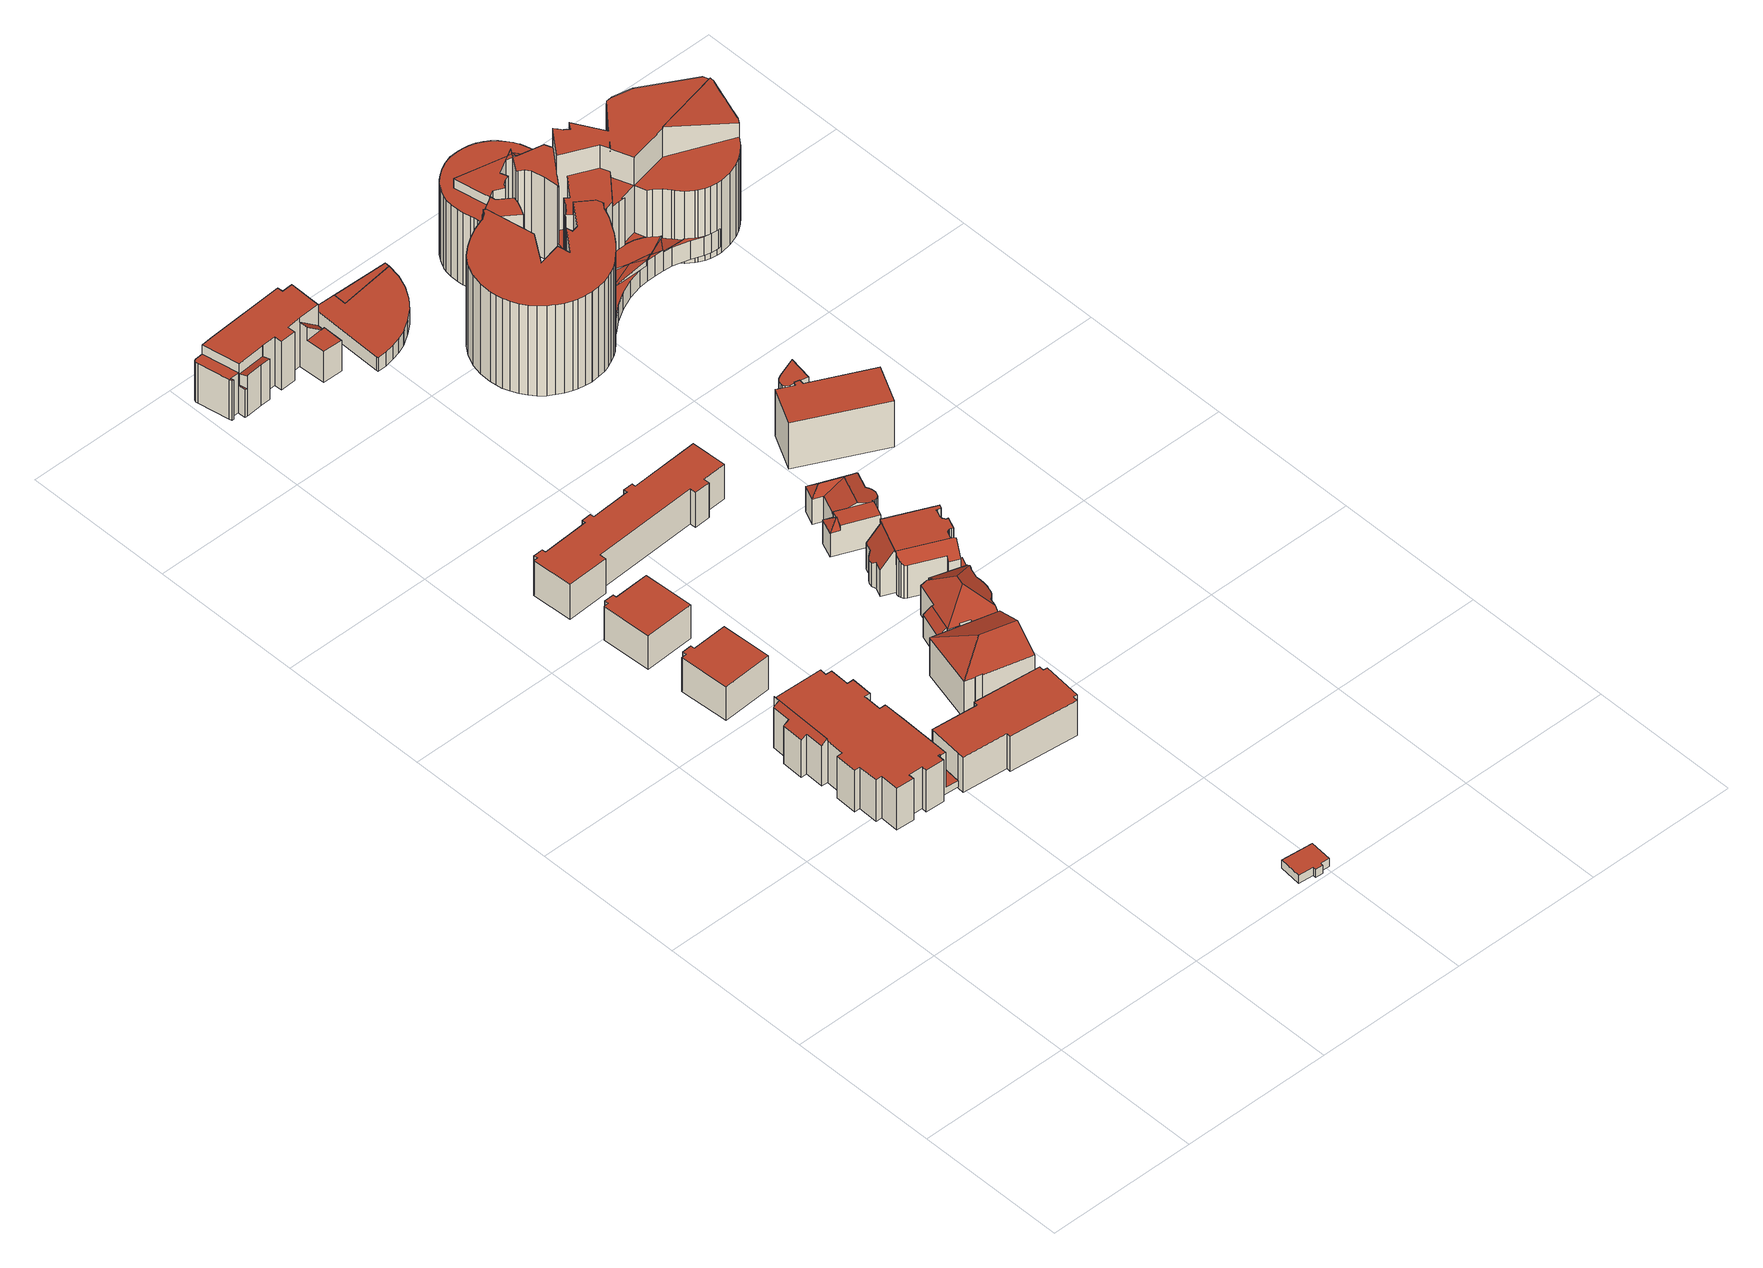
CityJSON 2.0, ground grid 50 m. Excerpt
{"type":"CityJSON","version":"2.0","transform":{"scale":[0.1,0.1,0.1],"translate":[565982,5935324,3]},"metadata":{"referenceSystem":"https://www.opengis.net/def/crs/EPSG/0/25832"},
"CityObjects":{
"building1":{"type":"Building","attributes":{"Gemeindeschluessel":"02000000","Geometrietyp2DReferenz":"3000","function":"31001_1010","roofType":"1000","measuredHeight":16.47,"storeysAboveGround":5},"geometry":[{"type":"MultiSurface","lod":"2","boundaries":[[[0,1,2,3,4,5,6,7,8]],[[9,10,11,12]],[[13,8,7,14]],[[14,7,6,15]],[[15,6,5,16]],[[16,5,4,17]],[[17,4,3,18]],[[19,3,2,20]],[[21,1,0,22]],[[22,0,8,13]],[[23,24,25,26]],[[27,28,29,30]],[[30,29,31,32]],[[32,31,33,34]],[[34,33,35,36]],[[36,35,37,38]],[[38,37,39,40]],[[40,39,41,42]],[[42,41,43,44]],[[44,43,45,46]],[[46,45,24,23]],[[47,48,49,50]],[[50,49,51,52]],[[52,51,53,54]],[[54,53,55,56]],[[56,55,57,58]],[[58,57,59,60]],[[60,59,61,62]],[[62,61,63,64]],[[65,9,12,66]],[[67,68,69,70]],[[70,69,71,72]],[[72,71,73,74]],[[25,24,45,43,41,39,37,35,33,31,29,28,75,76,63,61,59,57,55,53,51,49,48,19,20,77,78,79,80]],[[27,30,32,34,36,38,40,42,44,46,23,26,81,82,83,84,21,22,13,14,15,16,17,18,47,50,52,54,56,58,60,62,64,85,86,87,67,70,72,74]],[[88,75,28,27,74,73]],[[84,83,78,77]],[[85,64,63,76]],[[82,81,80,79]],[[68,67,87,89]],[[87,86,10,9,65,89]],[[86,85,76,11,10]],[[83,82,79,78]],[[76,75,88,66,12,11]],[[81,26,25,80]],[[21,84,77,20,2,1]],[[47,18,3,19,48]],[[68,89,65,66,88,73,71,69]]],"semantics":{"surfaces":[{"type":"RoofSurface"},{"type":"WallSurface"},{"type":"GroundSurface"}],"values":[0,0,1,1,1,1,1,1,1,1,1,1,1,1,1,1,1,1,1,1,1,1,1,1,1,1,1,1,1,1,1,1,1,0,2,1,1,1,1,1,1,1,1,1,1,1,1,0]}}]},
"building2":{"type":"Building","attributes":{"Gemeindeschluessel":"02000000","Geometrietyp2DReferenz":"3000","function":"31001_1010","roofType":"1000","measuredHeight":12.74,"storeysAboveGround":4},"geometry":[{"type":"MultiSurface","lod":"2","boundaries":[[[90,91,92,93,94,95,96,97]],[[98,99,100,101,102,103,104,105]],[[98,97,96,99]],[[99,96,95,100]],[[100,95,94,101]],[[101,94,93,102]],[[102,93,92,103]],[[103,92,91,104]],[[104,91,90,105]],[[105,90,97,98]]],"semantics":{"surfaces":[{"type":"RoofSurface"},{"type":"GroundSurface"},{"type":"WallSurface"}],"values":[0,1,2,2,2,2,2,2,2,2]}}]},
"building3":{"type":"Building","attributes":{"Gemeindeschluessel":"02000000","Geometrietyp2DReferenz":"3000","function":"31001_1010","roofType":"1000","measuredHeight":12.57,"storeysAboveGround":4},"geometry":[{"type":"MultiSurface","lod":"2","boundaries":[[[106,107,108,109,110,111,112,113]],[[114,115,116,117,118,119,120,121]],[[114,113,112,115]],[[115,112,111,116]],[[116,111,110,117]],[[117,110,109,118]],[[118,109,108,119]],[[119,108,107,120]],[[120,107,106,121]],[[121,106,113,114]]],"semantics":{"surfaces":[{"type":"RoofSurface"},{"type":"GroundSurface"},{"type":"WallSurface"}],"values":[0,1,2,2,2,2,2,2,2,2]}}]},
"building4":{"type":"Building","attributes":{"Gemeindeschluessel":"02000000","Geometrietyp2DReferenz":"3000","function":"31001_2010","roofType":"1000","measuredHeight":13.19,"storeysAboveGround":5},"geometry":[{"type":"MultiSurface","lod":"2","boundaries":[[[122,123,124,125,126,127,128,129,130,131,132,133,134]],[[135,136,137,138,139,140,141,142,143,144,145,146,147]],[[146,123,122,147]],[[135,134,133,136]],[[136,133,132,137]],[[137,132,131,138]],[[138,131,130,139]],[[139,130,129,140]],[[140,129,128,141]],[[141,128,127,142]],[[142,127,126,143]],[[143,126,125,144]],[[144,125,124,145]],[[145,124,123,146]],[[135,147,122,134]]],"semantics":{"surfaces":[{"type":"RoofSurface"},{"type":"GroundSurface"},{"type":"WallSurface"}],"values":[0,1,2,2,2,2,2,2,2,2,2,2,2,2,2]}}]},
"building5":{"type":"Building","attributes":{"Gemeindeschluessel":"02000000","Geometrietyp2DReferenz":"3000","function":"31001_3070","roofType":"1000","measuredHeight":3.02,"storeysAboveGround":1},"geometry":[{"type":"MultiSurface","lod":"2","boundaries":[[[148,149,150,151,152,153,154,155]],[[156,157,158,159,160,161,162,163]],[[156,155,154,157]],[[157,154,153,158]],[[158,153,152,159]],[[159,152,151,160]],[[160,151,150,161]],[[161,150,149,162]],[[162,149,148,163]],[[163,148,155,156]]],"semantics":{"surfaces":[{"type":"RoofSurface"},{"type":"GroundSurface"},{"type":"WallSurface"}],"values":[0,1,2,2,2,2,2,2,2,2]}}]},
"building6":{"type":"Building","attributes":{"Gemeindeschluessel":"02000000","Geometrietyp2DReferenz":"3000","function":"31001_1010","roofType":"1000","measuredHeight":13.11,"storeysAboveGround":4},"geometry":[{"type":"MultiSurface","lod":"2","boundaries":[[[164,165,166,167,168,169,170,171,172,173,174,175,176,177,178,179,180,181,182,183,184,185]],[[186,187,188,189,190,191,192,193,194,195,196,197,198,199,200,201,202,203,204,205,206,207]],[[189,182,181,190]],[[190,181,180,191]],[[191,180,179,192]],[[192,179,178,193]],[[193,178,177,194]],[[194,177,176,195]],[[195,176,175,196]],[[196,175,174,197]],[[197,174,173,198]],[[198,173,172,199]],[[199,172,171,200]],[[200,171,170,201]],[[201,170,169,202]],[[202,169,168,203]],[[203,168,167,204]],[[204,167,166,205]],[[205,166,165,206]],[[206,165,164,207]],[[186,185,184,187]],[[187,184,183,188]],[[188,183,182,189]],[[186,207,164,185]]],"semantics":{"surfaces":[{"type":"RoofSurface"},{"type":"GroundSurface"},{"type":"WallSurface"}],"values":[0,1,2,2,2,2,2,2,2,2,2,2,2,2,2,2,2,2,2,2,2,2,2,2]}}]},
"building7":{"type":"Building","attributes":{"Gemeindeschluessel":"02000000","Geometrietyp2DReferenz":"3000","function":"31001_2010","roofType":"3200","measuredHeight":18.83,"storeysAboveGround":5},"geometry":[{"type":"MultiSurface","lod":"2","boundaries":[[[208,209,210,211]],[[212,213,214,215,216,217,208,211]],[[208,217,218,209]],[[219,211,210,220]],[[221,216,215,222]],[[222,215,214,223]],[[223,214,213,224]],[[224,213,212,225]],[[221,222,223,224,225,219,220,226]],[[221,226,218,217,216]],[[219,225,212,211]],[[226,220,210,209,218]]],"semantics":{"surfaces":[{"type":"RoofSurface"},{"type":"WallSurface"},{"type":"GroundSurface"}],"values":[0,0,0,1,1,1,1,1,2,1,1,1]}}]},
"building8":{"type":"Building","attributes":{"Gemeindeschluessel":"02000000","Geometrietyp2DReferenz":"3000","function":"31001_1010","roofType":"1000","measuredHeight":18.23,"storeysAboveGround":5},"geometry":[{"type":"MultiSurface","lod":"2","boundaries":[[[227,228,229,230,231,232]],[[233,234,235,236,237]],[[238,239,240,241]],[[242,243,244,245]],[[245,244,246,247]],[[248,249,250,251]],[[252,253,243,242]],[[254,255,256,257]],[[258,230,229,259]],[[259,229,228,260]],[[239,227,232,240]],[[261,262,263,264]],[[265,266,267,268]],[[268,267,269,270]],[[270,269,271,236,272]],[[236,271,273,237]],[[234,233,274]],[[234,275,235]],[[276,277,278,279]],[[280,281,282,283]],[[284,263,262,285,286,273,271,269,267,266,287,256,255,288,289]],[[283,282,274,233,237,273,286,290]],[[291,287,266,265]],[[280,283,290,292,261,264,293,294,258,259,260,295,248,251,276,279,296,252,242,245,247,291,265,268,270,272]],[[294,293,284,289]],[[292,290,286,285]],[[281,280,272,236,235,275]],[[293,264,263,284]],[[261,292,285,262]],[[295,260,228,227,239,238]],[[258,294,289,288,231,230]],[[253,252,296,297]],[[297,296,279,278]],[[277,276,251,250]],[[248,295,238,241,298,249]],[[241,240,232,231,288,255,254,298]],[[291,247,246,257,256,287]],[[281,275,234,274,282]],[[277,250,249,298,254,257,246,244,243,253,297,278]]],"semantics":{"surfaces":[{"type":"RoofSurface"},{"type":"WallSurface"},{"type":"GroundSurface"}],"values":[0,0,0,1,1,1,1,1,1,1,1,1,1,1,1,1,1,1,1,1,0,1,1,2,1,1,1,1,1,1,1,1,1,1,1,1,1,0,0]}}]},
"building9":{"type":"Building","attributes":{"Gemeindeschluessel":"02000000","Geometrietyp2DReferenz":"3000","function":"31001_1120","roofType":"3100","measuredHeight":16.76,"storeysAboveGround":3},"geometry":[{"type":"MultiSurface","lod":"2","boundaries":[[[299,300,301,302]],[[303,304,305,306,307,308,309,310]],[[311,312,313,314,315,316]],[[317,302,301,318]],[[319,300,299,320]],[[321,310,322,323]],[[324,307,306,325]],[[325,306,305,326]],[[326,305,304,327]],[[327,304,303,328]],[[328,303,310,321]],[[329,315,314,330]],[[330,314,313,331]],[[332,333,334,335]],[[335,334,336,337]],[[337,336,338,339]],[[339,338,340,341]],[[342,343,344,345]],[[345,344,346,347]],[[347,346,348,349]],[[349,348,350,351]],[[351,350,352,353]],[[342,345,347,349,351,353,332,335,337,339,341,324,325,326,327,328,321,323,317,318,354,355,329,330,331]],[[333,332,353,352]],[[342,331,313,312,343]],[[329,355,356,316,315]],[[324,341,340,308,307]],[[356,355,354,357]],[[317,323,322,320,299,302]],[[354,318,301,300,319,357]],[[309,308,340,338,336,334,333,352,350,348,346,344,343,312,311]],[[309,311,316,356,357,319,320,322,310]]],"semantics":{"surfaces":[{"type":"RoofSurface"},{"type":"WallSurface"},{"type":"GroundSurface"}],"values":[0,0,0,1,1,1,1,1,1,1,1,1,1,1,1,1,1,1,1,1,1,1,2,1,1,1,1,1,1,1,0,0]}}]},
"building10":{"type":"Building","attributes":{"Gemeindeschluessel":"02000000","Geometrietyp2DReferenz":"3000","function":"31001_1120","roofType":"1000","measuredHeight":15.93,"storeysAboveGround":3},"geometry":[{"type":"MultiSurface","lod":"2","boundaries":[[[358,359,360,361,362,363,364,365,366,367,368]],[[369,370,371,372,373,374,375,376,377]],[[378,379,380,381,382,383]],[[384,385,386,370,387]],[[388,389,390,391,392]],[[393,394,395,396]],[[396,395,397,398]],[[399,400,401,402]],[[403,368,367,404]],[[405,366,365,406]],[[382,364,363,383]],[[407,362,361,408]],[[408,361,360,409]],[[409,360,359,410]],[[410,359,358,411]],[[411,358,368,403]],[[412,413,414,415]],[[415,414,416,417]],[[377,418,419,369]],[[420,421,422,423]],[[423,422,424,425]],[[425,424,426,427]],[[427,426,428,429]],[[429,428,430,431]],[[432,433,434,435]],[[435,434,436,437]],[[437,436,438,439]],[[439,438,440,441]],[[441,440,442,443]],[[443,442,444,445]],[[446,376,375,447]],[[447,375,374,448]],[[448,374,373,449]],[[449,373,372,450]],[[451,381,380,452]],[[452,380,379,453]],[[453,379,378,454]],[[370,386,371]],[[390,384,387,391]],[[455,456,457,458]],[[458,457,459,460]],[[460,459,461,462]],[[463,464,465,466]],[[467,389,388,468]],[[467,468,420,423,425,427,429,431,463,466,432,435,437,439,441,443,445,451,452,453,454,407,408,409,410,411,403,404,469,393,396,398,455,458,460,462,412,415,417,446,447,448,449,450,470]],[[400,399,413,412,462,461]],[[451,445,444,406,365,364,382,381]],[[467,470,385,384,390,389]],[[470,450,372,371,386,385]],[[433,432,466,465]],[[464,463,431,430]],[[420,468,388,392,471,421]],[[392,391,387,370,369,419,471]],[[446,417,416,418,377,376]],[[407,454,378,383,363,362]],[[469,404,367,366,405]],[[393,469,405,402,401,394]],[[456,455,398,397]],[[464,430,428,426,424,422,421,471,419,418,416,414,413,399,402,405,406,444,442,440,438,436,434,433,465]],[[456,397,395,394,401,400,461,459,457]]],"semantics":{"surfaces":[{"type":"RoofSurface"},{"type":"WallSurface"},{"type":"GroundSurface"}],"values":[0,0,0,0,0,1,1,1,1,1,1,1,1,1,1,1,1,1,1,1,1,1,1,1,1,1,1,1,1,1,1,1,1,1,1,1,1,1,1,1,1,1,1,1,2,1,1,1,1,1,1,1,1,1,1,1,1,1,0,0]}}]},
"building11":{"type":"Building","attributes":{"Gemeindeschluessel":"02000000","Geometrietyp2DReferenz":"3000","function":"31001_2010","roofType":"3100","measuredHeight":11.85,"storeysAboveGround":2},"geometry":[{"type":"MultiSurface","lod":"2","boundaries":[[[472,473,474]],[[475,476,477,472,474]],[[472,477,478,479,473]],[[480,481,482,483,478,476,484,485,486,487]],[[488,489,490]],[[491,474,473,492]],[[475,484,476]],[[478,483,479]],[[493,481,480]],[[487,486,494]],[[495,490,489,496]],[[497,498,499,500]],[[500,499,501,502]],[[502,501,503,504]],[[504,503,505,506]],[[506,505,507,508]],[[508,507,509,510]],[[510,509,511,512]],[[512,511,513,514]],[[515,516,517,518,482,481,493]],[[497,500,502,504,506,508,510,512,514,519,491,492,518,517,495,496,520]],[[498,497,520,521,522]],[[521,520,496,489]],[[490,495,517,516]],[[480,487,523]],[[519,514,513,494,486,485]],[[518,492,473,479,483,482]],[[491,519,485,484,475,474]],[[476,478,477]],[[523,487,494,513,511,509,507,505,503,501,499,498,522,524]],[[524,522,521,489,488]],[[524,488,490,516,515]],[[523,524,515,493,480]]],"semantics":{"surfaces":[{"type":"RoofSurface"},{"type":"WallSurface"},{"type":"GroundSurface"}],"values":[0,0,0,0,0,1,1,1,1,1,1,1,1,1,1,1,1,1,1,1,2,1,1,1,1,1,1,1,1,0,0,0,0]}}]},
"building12":{"type":"Building","attributes":{"Gemeindeschluessel":"02000000","Geometrietyp2DReferenz":"3000","function":"31001_2070","roofType":"1000","measuredHeight":5.2,"storeysAboveGround":1},"geometry":[{"type":"MultiSurface","lod":"2","boundaries":[[[525,526,527,528]],[[529,530,531,532]],[[532,531,526,525]],[[533,534,535,536]],[[536,535,537,538]],[[538,537,539,540]],[[540,539,541,542]],[[542,541,543,544]],[[544,543,545,546]],[[546,545,547,548]],[[548,547,549,550]],[[549,547,545,543,541,539,537,535,534,551,552,553,527,526,531,530]],[[529,532,525,528,554,555,556,533,536,538,540,542,544,546,548,550]],[[554,528,527,553]],[[556,555,552,551]],[[555,554,553,552]],[[529,550,549,530]],[[533,556,551,534]]],"semantics":{"surfaces":[{"type":"WallSurface"},{"type":"RoofSurface"},{"type":"GroundSurface"}],"values":[0,0,0,0,0,0,0,0,0,0,0,1,2,0,0,0,0,0]}}]},
"building13":{"type":"Building","attributes":{"Gemeindeschluessel":"02000000","Geometrietyp2DReferenz":"3000","function":"51009_1610","roofType":"1000","measuredHeight":4.98},"geometry":[{"type":"MultiSurface","lod":"2","boundaries":[[[557,558,534,559]],[[559,534,551,560]],[[558,557,561,552]],[[552,561,560,551]],[[560,561,557,559]],[[552,551,534,558]]],"semantics":{"surfaces":[{"type":"WallSurface"},{"type":"GroundSurface"},{"type":"RoofSurface"}],"values":[0,0,0,0,1,2]}}]},
"building14":{"type":"Building","attributes":{"Gemeindeschluessel":"02000000","Geometrietyp2DReferenz":"3000","function":"31001_1120","roofType":"1000","measuredHeight":17.42,"storeysAboveGround":5},"geometry":[{"type":"MultiSurface","lod":"2","boundaries":[[[562,563,564,565]],[[566,567,568,569]],[[569,568,570,571]],[[571,570,572,573]],[[573,572,574,575]],[[576,577,578,579]],[[580,562,581,582]],[[582,581,583,584]],[[584,583,585,586]],[[586,585,587,588]],[[589,590,591,580,582,584,586,588,566,569,571,573,575,592,593,576,579]],[[578,577,594,564,563,595,596,597]],[[598,592,575,574]],[[567,566,588,587]],[[578,597,589,579]],[[594,577,576,593]],[[593,592,598,565,564,594]],[[580,591,595,563,562]],[[596,595,591,590]],[[597,596,590,589]],[[567,587,585,583,581,562,565,598,574,572,570,568]]],"semantics":{"surfaces":[{"type":"WallSurface"},{"type":"GroundSurface"},{"type":"RoofSurface"}],"values":[0,0,0,0,0,0,0,0,0,0,1,2,0,0,0,0,0,0,0,0,2]}}]},
"building15":{"type":"Building","attributes":{"Gemeindeschluessel":"02000000","Geometrietyp2DReferenz":"3000","function":"31001_2070","roofType":"1000","measuredHeight":38.73,"storeysAboveGround":8},"geometry":[{"type":"MultiSurface","lod":"2","boundaries":[[[599,600,601]],[[602,603,599]],[[604,605,606,607]],[[605,608,606]],[[609,610,611]],[[609,612,610]],[[613,614,612,609]],[[614,615,612]],[[616,617,618,619,620,621,622,623,624,625,626]],[[627,628,629]],[[630,627,629]],[[631,627,630]],[[631,628,627]],[[632,633,634,635]],[[636,637,638,639,640]],[[641,642,643,644,645,646,647]],[[648,649,650,651,652,638,637]],[[653,654,655]],[[656,657,658,659,660,661,662]],[[663,664,665,666,667,668]],[[669,670,671,672,673,674,675]],[[676,677,678,679,680]],[[681,682,683,684,685,686,687]],[[688,689,690,691]],[[692,693,694,695]],[[695,694,696,697]],[[697,696,698,699]],[[699,698,700,701]],[[701,700,702,703]],[[703,702,704,705]],[[705,704,706,707]],[[707,706,708,709]],[[709,708,710,711]],[[711,710,712,713]],[[713,712,714,715]],[[715,714,716,717]],[[655,718,719,720,653]],[[600,721,722,601]],[[723,724,725,726]],[[726,725,693,692]],[[727,728,729,730]],[[730,729,731,732]],[[732,731,733,734]],[[734,733,735,736]],[[599,737,738,602]],[[739,740,741,742]],[[742,741,743,744]],[[744,743,745,746]],[[747,748,740,739]],[[749,750,751,752]],[[752,751,753,754]],[[754,753,755,756]],[[756,755,757,758]],[[759,760,761,762]],[[762,761,763,764]],[[765,766,767,768]],[[768,767,769,770]],[[770,769,771,772]],[[772,771,773,774]],[[775,776,720,653]],[[653,720,777,654]],[[778,779,780,781]],[[782,783,784,785]],[[785,784,786,787]],[[662,788,789,790,791,656]],[[792,793,794,795]],[[795,794,796,797]],[[661,798,789,788,662]],[[799,800,801,802]],[[803,804,805,806]],[[806,805,807,808]],[[808,807,809,810]],[[810,809,811,812]],[[812,811,813,814]],[[814,813,815,816]],[[816,815,817,818]],[[818,817,819,820]],[[802,801,821,822]],[[823,824,825,826]],[[826,825,827,828]],[[828,827,829,830]],[[830,829,831,832]],[[832,831,833,834]],[[834,833,835,836]],[[836,835,837,838]],[[838,837,839,840]],[[822,821,841,842,843]],[[842,841,844,845]],[[667,607,846,668]],[[665,847,604,666]],[[609,848,613]],[[849,848,850,851]],[[852,853,854,855]],[[855,854,856,857]],[[666,604,607,667]],[[858,606,608,859]],[[859,608,605,860]],[[604,611,610,605]],[[609,611,604]],[[861,862,863,864]],[[865,866,867,868]],[[615,869,612]],[[860,605,610,612]],[[669,870,871,670]],[[679,872,873,680]],[[874,875,876,877]],[[686,878,879,687]],[[880,881,882,883]],[[884,625,624,885]],[[885,624,623,886]],[[886,623,622,887]],[[887,622,621,888]],[[888,621,620,889]],[[889,620,619,890]],[[890,619,618,891]],[[628,892,893,629]],[[630,894,895,631]],[[631,895,892,628]],[[896,897,898,899]],[[899,898,900,901]],[[901,900,902,903]],[[903,902,904,905]],[[905,904,906,907]],[[907,906,908,909]],[[909,908,910,911]],[[911,910,912,913]],[[913,912,914,915]],[[616,635,634,617]],[[632,916,917,633]],[[691,918,919,647,688]],[[647,919,920,641]],[[921,922,923,924]],[[924,923,925,926]],[[926,925,927,928]],[[928,927,929,930]],[[930,929,931,932]],[[932,931,933,934]],[[935,640,639,936]],[[937,636,640,935,938]],[[688,647,939,689]],[[940,645,644,941]],[[941,644,643,942]],[[942,643,642,943]],[[944,638,652,945]],[[945,652,651,946]],[[946,651,650,947]],[[947,650,649,948]],[[948,649,648,949]],[[950,951,952,953]],[[953,952,954,955]],[[955,954,956,957]],[[957,956,958,959]],[[959,958,960,961]],[[961,960,962,963]],[[963,962,964,965]],[[965,964,966,967]],[[967,966,968,969]],[[970,659,658,971]],[[971,658,657,972]],[[656,791,973,657]],[[974,975,976,977]],[[668,846,978,663]],[[979,980,981,982]],[[982,981,983,984]],[[660,985,798,661]],[[986,987,988,989]],[[989,988,990,991]],[[843,842,992,993]],[[675,994,870,669]],[[995,674,673,996]],[[671,874,997,672]],[[998,999,1000,1001]],[[678,1002,872,679]],[[687,879,1003,681]],[[1004,684,683,1005]],[[1005,683,682,1006]],[[1007,1008,1009,1010]],[[1010,1009,1011,1012]],[[849,1013,1014,868,867,869,615,614,613,848]],[[861,1015,1016,1017,1018,1019,1020,1021,1022,862]],[[1023,1024,878,686,685,1025,878,1026,894,630,629,893,1027,1028,1029,1030]],[[1031,1027,893,892,895,894,1026,1032,935,936,1033,920,919,918,1034,917,916,1035,1036,882,881,1037,1038,1039,876,875]],[[842,845,873,872,1002,1040,863,862,1041,1029,1028,871,870,994,1042,1043,990,988,987,992]],[[725,724,1044,735,733,731,729,728,1045,745,743,741,740,748,1046,757,755,753,751,750,1047,796,794,793,1048,839,837,835,833,831,829,827,825,824,1049,1050,844,841,821,801,800,1051,738,737,722,721,719,718,716,714,712,710,708,706,704,702,700,698,696,694,693]],[[1052,1053,789,798,985,983,981,980,978,846,607,606,1054,1055]],[[946,947,948,949,1056,1057,921,924,926,928,930,932,934,1058,896,899,901,903,905,907,909,911,913,915,1059,1004,1005,1006,1060,1017,1016,1015,861,864,1061,1062,1063,1064,823,826,828,830,832,834,836,838,840,1065,792,795,797,1066,749,752,754,756,758,1067,747,739,742,744,746,1068,727,730,732,734,736,1069,723,726,692,695,697,699,701,703,705,707,709,711,713,715,717,1070,1071,1072,765,768,770,772,774,1073,1074,759,762,764,1075,1076,1077,778,781,1078,782,785,787,1079,803,806,808,810,812,814,816,818,820,1080,1081,865,868,1014,1013,849,851,1082,1083,1084,1085,880,883,1086,884,885,886,887,888,889,890,891,1087,1088,1089,1090,1091,1092,1093,1094,1007,1010,1012,1095,1096,1097,940,941,942,943,1098,1099,1100,944,945],[1001,852,855,857,1101,1102,1103,979,982,984,1104,970,971,972,974,977,1105,1106,1107,1108,1109,950,953,955,957,959,961,963,965,967,969,1110,986,989,991,1111,1112,1113,995,996,1114,998]],[[1115,1116,773,771,769,767,766,1117,1118,788,1119,1120,1121,1122,858,859,860,612,869,867,866,1123,1124,819,817,815,813,811,809,807,805,804,1125,786,784,783,1126,780,779,1127,1128,1129,763,761,760]],[[720,776,1130,1131,976,975,973,791,790,1132,1133,777]],[[1019,1018,1003,879,878,1024,1134,1020]],[[716,718,655,654,777,1133,1072,1071,1070,717]],[[1074,1073,774,773,1116,1115,760,759]],[[1120,1119,788,789,1053,1052,1055,1121]],[[678,677,1063,1062,1061,864,863,1040,1002]],[[1038,1037,881,880,1085,1084,1083,1039]],[[617,634,633,917,1034,1089,1088,1087,891,618]],[[937,922,921,1057,1056,949,648,637,636]],[[1060,1006,682,681,1003,1018,1017]],[[673,672,997,999,998,1114,996]],[[1042,994,675,674,995,1113,1112]],[[990,1043,1042,1112,1111,991]],[[979,1103,1102,664,663,978,980]],[[974,972,657,973,975]],[[660,659,970,1104,984,983,985]],[[968,993,992,987,986,1110,969]],[[950,1109,1108,1135,1136,951]],[[646,645,940,1097,1096,1137]],[[1138,1137,1096,1095,1012,1011]],[[1139,1140,1008,1007,1094,1093]],[[690,689,939,1139,1093,1092,1091]],[[638,944,1100,1099,1033,936,639]],[[1033,1099,1098,943,642,641,920]],[[1034,918,691,690,1091,1090,1089]],[[1059,915,914,1025,685,684,1004]],[[1058,934,933,1141,897,896]],[[878,1142,938,935,1032,1026]],[[1035,916,632,635,616,626,1036]],[[882,1036,626,625,884,1086,883]],[[1020,1134,1024,1023,1143,1021]],[[670,871,1028,1027,1031,875,874,671]],[[1123,866,865,1081,1080,1124]],[[1022,1144,1030,1029,1041,862]],[[1101,857,856,847,665,664,1102]],[[1001,1000,853,852]],[[1039,1083,1082,851,850,877,876]],[[823,1064,1063,677,676,1049,824]],[[1050,1049,676,680,873,845,844]],[[1124,1080,820,819]],[[792,1065,840,839,1048,793]],[[738,1051,800,799,1145,603,602]],[[1054,606,858,1122,1121,1055]],[[786,1125,804,803,1079,787]],[[780,1126,783,782,1078,781]],[[1128,1127,779,778,1077,1076]],[[775,1135,1108,1107,1106,1130,776]],[[1106,1105,977,976,1131,1130]],[[1133,1132,790,789,788,1118,1117]],[[1133,1117,766,765,1072]],[[763,1129,1128,1076,1075,764]],[[749,1066,797,796,1047,750]],[[1067,758,757,1046,748,747]],[[722,737,599,603,1145,1146,599,601]],[[1068,746,745,1045,728,727]],[[1069,736,735,1044,724,723]],[[721,600,599,1146,1147,653,720,719]],[[1021,1143,1023,1030,1144,1022]],[[1147,1146,1145,799,802,822,843,993,968,966,964,962,960,958,956,954,952,951,1136,1135,775,653]],[[647,646,1137,1138,1011,1009,1008,1140,1139,939]],[[1025,914,912,910,908,906,904,902,900,898,897,1141,933,931,929,927,925,923,922,937,938,1142,878]],[[856,854,853,1000,999,997,874,877,850,848,609,604,847]]],"semantics":{"surfaces":[{"type":"RoofSurface"},{"type":"WallSurface"},{"type":"GroundSurface"}],"values":[0,0,0,0,0,0,0,0,0,0,0,0,0,0,0,0,0,0,0,0,0,0,0,0,1,1,1,1,1,1,1,1,1,1,1,1,1,1,1,1,1,1,1,1,1,1,1,1,1,1,1,1,1,1,1,1,1,1,1,1,1,1,1,1,1,1,1,1,1,1,1,1,1,1,1,1,1,1,1,1,1,1,1,1,1,1,1,1,1,1,1,1,1,1,1,1,1,1,1,1,1,1,1,1,1,1,1,1,1,1,1,1,1,1,1,1,1,1,1,1,1,1,1,1,1,1,1,1,1,1,1,1,1,1,1,1,1,1,1,1,1,1,1,1,1,1,1,1,1,1,1,1,1,1,1,1,1,1,1,1,1,1,1,1,1,1,1,1,1,1,1,1,1,1,1,1,1,1,1,1,1,0,0,0,0,2,0,0,0,1,1,1,1,1,1,1,1,1,1,1,1,1,1,1,1,1,1,1,1,1,1,1,1,1,1,1,1,1,1,1,1,1,1,1,1,1,1,1,1,1,1,1,1,1,1,1,1,1,1,1,1,1,1,1,0,0,0,0,0]}}]},
"building16":{"type":"Building","attributes":{"Gemeindeschluessel":"02000000","Geometrietyp2DReferenz":"3000","function":"51009_1610","roofType":"1000","measuredHeight":24.52},"geometry":[{"type":"MultiSurface","lod":"2","boundaries":[[[1148,1149,1150,1151,1152,1153]],[[1154,1155,1156]],[[1157,1158,1154,1156]],[[1158,1159,1160,1154]],[[1161,1162,1163,1164]],[[1165,1166,1167,1168,1169,1156,1170,1171,1172,1173]],[[1174,1155,1175,1176,1177,1178,1179,1180,1181]],[[1181,1151,1150,1174]],[[1155,1174,1150,1149]],[[1155,1149,1148,1156]],[[1156,1148,1153,1170]],[[1169,1157,1156]],[[1155,1182,1183,1175]],[[1184,1185,1186,1187]],[[1187,1186,1188,1189]],[[1189,1188,1190,1191]],[[1192,1193,1194,1195]],[[1196,1197,1198]],[[1154,1182,1155]],[[1163,1160,1159,1164]],[[1199,1200,1198]],[[1201,1202,1203]],[[1201,1204,1205]],[[1206,1207,1208,1209]],[[1210,1211,1212,1213]],[[1213,1212,1214,1215]],[[1216,1173,1172,1217]],[[1217,1172,1171,1218]],[[1219,1168,1167,1220]],[[1220,1167,1166,1221]],[[1221,1166,1165,1222]],[[1222,1165,1173,1216]],[[1223,1180,1179,1224]],[[1224,1179,1178,1225]],[[1225,1178,1177,1226]],[[1226,1177,1176,1227]],[[1228,1229,1230,1231]],[[1231,1230,1232,1233]],[[1233,1232,1234,1235]],[[1235,1234,1236,1237]],[[1237,1236,1238,1239]],[[1239,1238,1240,1241]],[[1241,1240,1242,1243]],[[1211,1210,1195,1194,1197,1196]],[[1206,1209,1244,1245,1246,1219,1220,1221,1222,1216,1217,1218,1247,1223,1224,1225,1226,1227,1184,1187,1189,1191,1248,1192,1195,1210,1213,1215,1249,1228,1231,1233,1235,1237,1239,1241,1243]],[[1219,1246,1158,1157,1169,1168]],[[1250,1162,1161,1245,1244,1251]],[[1244,1209,1208,1203,1202,1251]],[[1207,1206,1243,1242]],[[1229,1228,1249,1252]],[[1249,1215,1214,1205,1204,1252]],[[1246,1245,1161,1164,1159,1158]],[[1160,1163,1162,1250,1200,1199,1154]],[[1193,1192,1248,1253]],[[1253,1248,1191,1190]],[[1184,1227,1176,1175,1183,1185]],[[1223,1247,1152,1151,1181,1180]],[[1247,1218,1171,1170,1153,1152]],[[1229,1252,1204,1201,1203,1208,1207,1242,1240,1238,1236,1234,1232,1230]],[[1211,1196,1251,1202,1201,1205,1214,1212]],[[1250,1251,1196,1198,1200]],[[1253,1190,1188,1186,1185,1183,1182,1154,1199,1198,1197,1194,1193]]],"semantics":{"surfaces":[{"type":"RoofSurface"},{"type":"WallSurface"},{"type":"GroundSurface"}],"values":[0,0,0,0,0,0,0,1,1,1,1,1,1,1,1,1,1,1,1,1,1,1,1,1,1,1,1,1,1,1,1,1,1,1,1,1,1,1,1,1,1,1,1,1,2,1,1,1,1,1,1,1,1,1,1,1,1,1,0,0,0,0]}}]}
},
"vertices":[
[214,1227,179],[212,1165,179],[232,1164,191],[241,1383,191],[240,1362,191],[220,1362,179],[217,1299,179],[198,1299,167],[195,1228,167],[457,1031,144],[459,1092,144],[440,1093,144],[438,1032,144],[195,1228,27],[198,1299,27],[217,1299,27],[220,1362,27],[240,1362,27],[241,1383,27],[241,1383,183],[232,1164,183],[212,1165,27],[214,1227,27],[225,965,27],[225,965,183],[227,1031,183],[227,1031,27],[417,915,27],[417,915,183],[417,919,183],[417,919,27],[411,919,183],[411,919,27],[410,896,183],[410,896,27],[349,899,183],[349,899,27],[350,916,183],[350,916,27],[303,918,183],[303,918,27],[303,900,183],[303,900,27],[243,903,183],[243,903,27],[245,965,183],[245,965,27],[408,1377,27],[408,1377,183],[407,1355,183],[407,1355,27],[427,1354,183],[427,1354,27],[425,1290,183],[425,1290,27],[446,1289,183],[446,1289,27],[443,1219,183],[443,1219,27],[424,1220,183],[424,1220,27],[422,1160,183],[422,1160,27],[442,1159,183],[442,1159,27],[457,1031,51],[438,1032,51],[486,1023,27],[486,1023,51],[485,1013,51],[485,1013,27],[487,1012,51],[487,1012,27],[477,909,51],[477,909,27],[434,913,183],[440,1093,183],[233,1164,183],[231,1104,183],[211,1104,183],[208,1031,183],[208,1031,27],[211,1104,27],[231,1104,27],[233,1164,27],[440,1093,27],[459,1092,27],[457,1026,27],[434,913,51],[457,1026,51],
[192,1519,163],[357,1528,163],[348,1692,163],[232,1686,163],[231,1699,163],[199,1697,163],[200,1684,163],[183,1683,163],[183,1683,36],[200,1684,36],[199,1697,36],[231,1699,36],[232,1686,36],[348,1692,36],[357,1528,36],[192,1519,36],
[177,1808,160],[342,1817,160],[333,1982,160],[217,1976,160],[216,1988,160],[184,1987,160],[184,1974,160],[168,1973,160],[168,1973,34],[184,1974,34],[184,1987,34],[216,1988,34],[217,1976,34],[333,1982,34],[342,1817,34],[177,1808,34],
[477,909,156],[475,888,156],[624,874,156],[622,859,156],[849,837,156],[850,854,156],[864,852,156],[877,983,156],[863,984,156],[864,1000,156],[643,1022,156],[641,1008,156],[488,1023,156],[488,1023,24],[641,1008,24],[643,1022,24],[864,1000,24],[863,984,24],[877,983,24],[864,852,24],[850,854,24],[849,837,24],[622,859,24],[624,874,24],[475,888,24],[477,909,24],
[946,13,46],[945,3,46],[970,1,46],[971,10,46],[1001,8,46],[1008,82,46],[903,92,46],[896,17,46],[896,17,16],[903,92,16],[1008,82,16],[1001,8,16],[971,10,16],[970,1,16],[945,3,16],[946,13,16],
[650,2144,158],[651,2124,158],[703,2127,158],[702,2147,158],[782,2151,158],[776,2266,158],[549,2254,158],[549,2266,158],[517,2265,158],[518,2252,158],[387,2245,158],[386,2258,158],[355,2256,158],[355,2244,158],[199,2235,158],[198,2248,158],[166,2246,158],[167,2233,158],[154,2233,158],[161,2098,158],[299,2105,158],[298,2126,158],[298,2126,27],[299,2105,27],[161,2098,27],[154,2233,27],[167,2233,27],[166,2246,27],[198,2248,27],[199,2235,27],[355,2244,27],[355,2256,27],[386,2258,27],[387,2245,27],[518,2252,27],[517,2265,27],[549,2266,27],[549,2254,27],[776,2266,27],[782,2151,27],[702,2147,27],[703,2127,27],[651,2124,27],[650,2144,27],
[791,1162,210],[722,1280,163],[721,1280,163],[673,1093,163],[705,1085,163],[706,1086,164],[728,1080,164],[727,1078,163],[881,1038,163],[906,1132,210],[930,1226,163],[673,1093,22],[721,1280,22],[881,1038,22],[727,1078,22],[728,1080,22],[706,1086,22],[705,1085,22],[930,1226,22],
[66,3266,180],[69,3266,180],[123,3270,180],[155,3272,180],[154,3298,172],[61,3292,172],[303,3281,192],[358,3285,143],[372,3286,131],[373,3312,131],[302,3308,195],[59,3266,131],[66,3266,131],[61,3292,131],[58,3291,131],[4,3401,27],[4,3401,176],[7,3408,176],[7,3408,27],[13,3412,176],[13,3412,27],[58,3292,27],[58,3292,176],[30,3291,176],[30,3291,27],[5,3395,27],[5,3395,176],[61,3292,176],[61,3292,210],[38,3413,210],[38,3413,176],[155,3272,27],[123,3270,27],[69,3266,27],[255,3278,27],[255,3278,210],[204,3275,210],[204,3275,27],[338,3433,27],[338,3433,210],[339,3415,210],[339,3415,27],[375,3417,210],[375,3417,27],[373,3312,210],[373,3312,27],[302,3308,210],[303,3281,143],[372,3286,143],[32,3283,27],[32,3283,176],[26,3282,176],[26,3282,27],[371,3218,27],[371,3218,143],[307,3220,143],[307,3220,27],[202,3302,210],[253,3305,210],[302,3309,210],[72,3416,210],[154,3298,210],[153,3299,210],[302,3309,27],[72,3416,27],[253,3305,27],[202,3302,27],[153,3299,27],[59,3266,27],[24,3293,27],[24,3293,176],[58,3291,176],
[804,1301,129],[834,1391,129],[810,1399,106],[780,1309,106],[837,1285,128],[839,1289,132],[873,1278,132],[871,1273,128],[945,1249,128],[950,1266,141],[909,1349,190],[803,1296,128],[920,1382,190],[1008,1426,139],[1012,1440,128],[903,1476,128],[896,1456,144],[881,1461,144],[780,1309,22],[810,1399,22],[834,1391,128],[804,1301,128],[803,1296,22],[805,1301,128],[805,1301,22],[945,1249,22],[871,1273,22],[873,1278,22],[839,1289,22],[837,1285,22],[896,1456,22],[903,1476,22],[1012,1440,22],[991,1332,22],[991,1332,128],[986,1320,129],[986,1320,22],[979,1309,132],[979,1309,22],[970,1300,136],[970,1300,22],[959,1293,141],[959,1293,22],[1004,1416,22],[1004,1416,139],[1001,1417,141],[1001,1417,22],[989,1382,141],[989,1382,22],[993,1370,136],[993,1370,22],[995,1357,132],[995,1357,22],[994,1344,129],[994,1344,22],[838,1389,22],[864,1467,22],[864,1467,131],[838,1389,131],
[871,1550,152],[875,1543,146],[883,1537,144],[985,1491,144],[981,1481,132],[1013,1467,132],[1029,1501,175],[1023,1506,178],[874,1574,178],[871,1568,170],[869,1559,160],[1085,1626,163],[1092,1642,101],[1096,1649,72],[1059,1666,72],[1053,1653,123],[951,1699,123],[944,1701,129],[937,1699,143],[931,1696,163],[1028,1460,99],[1043,1493,99],[1036,1496,99],[1030,1500,99],[1029,1501,99],[1013,1467,99],[1100,1619,97],[1110,1642,97],[1096,1649,101],[1085,1626,101],[1087,1613,70],[1095,1609,70],[1100,1619,70],[1085,1626,70],[1080,1615,70],[833,1593,22],[833,1593,120],[846,1622,120],[846,1622,22],[843,1636,109],[843,1636,22],[918,1679,174],[918,1679,182],[871,1576,182],[871,1576,174],[869,1559,22],[871,1568,22],[874,1574,174],[1023,1506,174],[981,1481,22],[985,1491,22],[883,1537,22],[875,1543,22],[871,1550,22],[921,1677,22],[921,1677,174],[927,1690,174],[927,1690,22],[931,1695,174],[931,1695,22],[931,1696,174],[1085,1626,174],[1078,1615,22],[1078,1615,174],[1069,1616,174],[1069,1616,22],[1065,1618,174],[1065,1618,22],[1055,1594,174],[1055,1594,22],[1055,1584,174],[1055,1584,22],[1061,1575,174],[1061,1575,22],[1045,1539,22],[1045,1539,174],[1040,1540,174],[1040,1540,22],[1034,1539,174],[1034,1539,22],[1030,1536,174],[1030,1536,22],[1027,1532,174],[1027,1532,22],[1017,1510,174],[1017,1510,22],[1022,1508,174],[1022,1508,22],[937,1699,22],[944,1701,22],[951,1699,22],[1053,1653,22],[1059,1666,22],[1030,1500,22],[1036,1496,22],[1043,1493,22],[1028,1460,22],[847,1650,22],[847,1650,105],[855,1661,109],[855,1661,22],[867,1668,120],[867,1668,22],[879,1696,120],[879,1696,22],[1067,1573,22],[1067,1573,174],[1051,1536,174],[1051,1536,22],[1095,1609,22],[1087,1613,22],[874,1574,22],[1110,1642,22],[1080,1615,174],
[872,1807,142],[857,1844,116],[835,1792,116],[864,1780,116],[872,1800,136],[874,1806,142],[877,1812,136],[885,1832,116],[925,1815,136],[886,1832,136],[886,1831,136],[885,1832,136],[864,1780,136],[970,1735,136],[992,1787,136],[975,1794,136],[923,1931,146],[909,1966,121],[888,1917,121],[835,1792,27],[857,1844,27],[886,1832,121],[992,1787,130],[888,1917,27],[909,1966,27],[1017,1847,27],[1017,1847,130],[1024,1841,126],[1024,1841,27],[1029,1832,123],[1029,1832,27],[1031,1822,122],[1031,1822,27],[1029,1813,121],[1029,1813,27],[1023,1804,122],[1023,1804,27],[1015,1799,123],[1015,1799,27],[1006,1796,126],[1006,1796,27],[996,1797,130],[996,1797,27],[917,1904,121],[917,1905,121],[917,1905,27],[886,1831,27],[970,1735,27],[1043,1909,27],[1043,1909,121],[1040,1901,130],[950,1805,146],[991,1902,146],
[445,3153,22],[445,3153,74],[445,3158,74],[445,3158,22],[506,3159,22],[506,3159,74],[476,3154,74],[476,3154,22],[710,3389,22],[710,3389,74],[702,3344,74],[702,3344,22],[686,3302,74],[686,3302,22],[663,3263,74],[663,3263,22],[634,3228,74],[634,3228,22],[603,3203,74],[603,3203,22],[570,3182,74],[570,3182,22],[564,3179,74],[564,3179,22],[535,3167,74],[535,3167,22],[524,3366,74],[525,3410,74],[451,3412,74],[451,3412,22],[525,3410,22],[524,3366,22],
[711,3406,24],[711,3406,74],[710,3389,24],[524,3366,24],[525,3410,24],
[1116,2229,183],[1116,2229,188],[1132,2226,188],[1132,2226,183],[1090,2263,14],[1090,2263,183],[1099,2272,183],[1099,2272,14],[1110,2278,183],[1110,2278,14],[1175,2301,183],[1175,2301,14],[1161,2221,183],[1161,2221,14],[1324,2112,14],[1324,2112,188],[1262,1991,188],[1262,1991,14],[1116,2229,14],[1103,2232,183],[1103,2232,14],[1091,2239,183],[1091,2239,14],[1088,2245,183],[1088,2245,14],[1087,2251,183],[1087,2251,14],[997,2125,14],[1059,2244,14],[1110,2218,14],[1132,2227,14],[1129,2209,14],[1129,2209,188],[1110,2218,188],[1059,2244,188],[997,2125,188],[1132,2227,183],
[907,2936,99],[892,3014,99],[829,2919,99],[914,2895,99],[952,2946,99],[1075,3292,307],[1083,3303,307],[1070,3306,307],[1054,3297,307],[1094,3320,307],[1086,3290,307],[1083,3303,314],[1075,3292,314],[1141,3291,271],[1172,3271,250],[1171,3273,250],[1168,3285,250],[1283,3136,95],[1358,3224,95],[1342,3225,95],[1318,3228,95],[1280,3238,95],[1265,3245,95],[1255,3247,95],[1245,3245,95],[1236,3240,95],[1230,3233,95],[1229,3232,95],[1248,3093,388],[1256,3103,368],[1240,3084,368],[1240,3083,368],[1257,3103,368],[1284,3135,372],[1360,3224,372],[1358,3224,366],[1283,3136,366],[1598,2956,325],[1604,2966,329],[1622,3082,379],[1619,3092,384],[1396,3043,384],[1612,3115,271],[1608,3125,271],[1597,3146,271],[1584,3164,271],[1569,3181,271],[1565,3185,271],[1445,3211,271],[1605,2967,329],[1614,2989,325],[1620,3012,329],[1624,3036,340],[1624,3059,356],[864,3173,95],[862,3184,95],[858,3177,95],[930,3206,95],[971,3176,95],[974,3198,95],[978,3216,95],[981,3221,95],[948,3235,95],[927,3223,95],[1018,3248,95],[1035,3249,95],[1045,3246,95],[1075,3292,95],[1054,3297,95],[1010,3271,95],[1094,3085,95],[1144,3151,95],[1117,3163,95],[1086,3122,95],[1085,3115,95],[1081,3099,95],[1079,3096,95],[1111,2973,95],[1121,2981,95],[1123,2981,95],[1121,2983,95],[1109,2980,95],[1213,2997,95],[1217,2997,95],[1244,2993,95],[1268,2983,95],[1276,2978,95],[1264,3014,95],[1206,3002,95],[1445,3211,95],[1412,3231,95],[1389,3226,95],[1380,3225,95],[653,2933,1],[653,2933,339],[654,2972,339],[654,2972,1],[663,3010,339],[663,3010,1],[679,3046,339],[679,3046,1],[702,3079,339],[702,3079,1],[729,3102,339],[729,3102,1],[759,3122,339],[759,3122,1],[791,3138,339],[791,3138,1],[825,3150,339],[825,3150,1],[829,3150,339],[829,3150,1],[839,3157,339],[839,3157,1],[849,3164,339],[849,3164,1],[856,3174,339],[856,3174,1],[858,3177,339],[864,3173,339],[864,3173,308],[892,3014,339],[829,2919,339],[659,2892,1],[659,2892,339],[655,2912,339],[655,2912,1],[726,2789,1],[726,2789,339],[708,2806,339],[708,2806,1],[692,2825,339],[692,2825,1],[678,2846,339],[678,2846,1],[667,2869,339],[667,2869,1],[907,2936,339],[914,2895,339],[804,2750,1],[804,2750,339],[792,2754,339],[792,2754,1],[768,2763,339],[768,2763,1],[747,2775,339],[747,2775,1],[828,2746,1],[828,2746,339],[924,2756,1],[924,2756,339],[904,2750,339],[904,2750,1],[879,2746,339],[879,2746,1],[854,2744,339],[854,2744,1],[852,2744,339],[852,2744,1],[855,3277,1],[855,3277,271],[855,3300,271],[855,3300,1],[859,3323,271],[859,3323,1],[866,3196,1],[866,3196,271],[867,3208,271],[867,3208,1],[866,3221,271],[866,3221,1],[863,3232,271],[863,3232,1],[857,3254,271],[857,3254,1],[945,3113,95],[945,3113,308],[862,3184,308],[877,3365,1],[877,3365,271],[891,3384,271],[891,3384,1],[907,3400,1],[907,3400,271],[929,3416,271],[929,3416,1],[953,3428,271],[953,3428,1],[927,3223,271],[927,3223,307],[927,3223,308],[930,3206,308],[978,2786,1],[978,2786,339],[961,2775,339],[961,2775,1],[943,2765,339],[943,2765,1],[948,3235,307],[972,2972,95],[972,2972,339],[976,2951,339],[976,2951,95],[979,3436,1],[979,3436,271],[1007,3438,271],[1007,3438,1],[1027,3437,271],[1027,3437,1],[1047,3434,271],[1047,3434,1],[1067,3427,271],[1067,3427,1],[1085,3418,271],[1085,3418,1],[1103,3407,271],[1103,3407,1],[1118,3393,271],[1118,3393,1],[1131,3377,271],[1131,3377,1],[996,2955,339],[996,2955,95],[1109,2971,1],[1109,2971,339],[1098,2958,339],[1098,2958,1],[1092,2943,339],[1092,2943,1],[1088,2932,339],[1088,2932,1],[1082,2919,339],[1082,2919,1],[1070,2900,339],[1070,2900,1],[1051,2868,339],[1051,2868,1],[1029,2839,339],[1029,2839,1],[1004,2811,339],[1004,2811,1],[1054,3032,339],[1054,3032,291],[1054,3032,95],[1103,2996,339],[1103,2996,291],[1010,3271,307],[1045,3246,307],[1172,3271,307],[1172,3271,1],[1178,3253,307],[1178,3253,1],[1076,3220,1],[1076,3220,307],[1066,3234,307],[1066,3234,1],[1051,3244,307],[1051,3244,1],[1070,3306,271],[1094,3320,271],[1083,3303,271],[1163,2994,1],[1163,2994,291],[1136,2987,291],[1136,2987,1],[1151,3343,1],[1151,3343,271],[1157,3325,271],[1157,3325,1],[1168,3285,271],[1094,3085,291],[1144,3151,291],[1121,2983,291],[1109,2980,291],[1117,3163,307],[1117,3163,378],[1182,3247,378],[1182,3247,307],[1264,3014,272],[1206,3002,272],[1200,3223,1],[1200,3223,378],[1214,3211,378],[1214,3211,1],[1230,3233,1],[1236,3240,1],[1245,3245,1],[1255,3247,1],[1265,3245,1],[1280,3238,1],[1318,3228,1],[1342,3225,1],[1256,3103,378],[1240,3084,378],[1240,3083,378],[1257,3103,378],[1431,2867,1],[1431,2867,272],[1412,2870,272],[1412,2870,1],[1395,2875,272],[1395,2875,1],[1378,2883,272],[1378,2883,1],[1370,2888,272],[1370,2888,1],[1348,2905,272],[1348,2905,1],[1330,2926,272],[1330,2926,1],[1326,2932,272],[1326,2932,1],[1310,2952,272],[1310,2952,1],[1290,2969,272],[1290,2969,1],[1284,3135,378],[1360,3224,378],[1380,3225,378],[1445,3211,378],[1612,3115,378],[1592,2947,1],[1592,2947,272],[1577,2928,272],[1577,2928,1],[1560,2911,272],[1560,2911,1],[1541,2897,272],[1541,2897,1],[1520,2885,272],[1520,2885,1],[1486,2873,272],[1486,2873,1],[1450,2867,272],[1450,2867,1],[1396,3043,378],[1619,3092,378],[1598,2956,272],[1396,3043,272],[1412,3231,269],[1569,3181,1],[1584,3164,1],[1597,3146,1],[1608,3125,1],[1622,3082,1],[1624,3059,1],[1624,3036,1],[1620,3012,1],[1614,2989,1],[1605,2967,1],[936,3077,1],[936,3077,95],[939,3065,95],[939,3065,1],[944,3053,95],[944,3053,1],[953,3043,95],[953,3043,1],[963,3035,95],[963,3035,1],[975,3030,95],[975,3030,1],[988,3028,95],[988,3028,1],[1001,3029,95],[1001,3029,1],[1013,3033,95],[1013,3033,1],[1028,3039,95],[1028,3039,1],[978,3216,1],[974,3198,1],[971,3176,1],[971,3176,308],[965,3154,1],[965,3154,308],[956,3133,308],[956,3133,1],[1018,3248,307],[1017,3248,1],[1017,3248,307],[1001,3242,307],[1001,3242,1],[987,3231,307],[987,3231,1],[981,3221,307],[1042,3048,1],[1042,3048,291],[1054,3059,291],[1054,3059,1],[1065,3071,291],[1065,3071,1],[1037,3045,291],[1037,3045,95],[1079,3096,291],[1081,3099,1],[1085,3115,1],[1086,3122,307],[1088,3131,1],[1088,3131,307],[1085,3176,307],[1085,3176,1],[1123,2981,291],[1213,2997,272],[1268,2983,1],[1244,2993,1],[1217,2997,1],[1450,3233,1],[1450,3233,267],[1486,3228,267],[1486,3228,1],[1520,3215,268],[1520,3215,1],[1171,3273,1],[1168,3285,1],[1165,2994,1],[1182,2996,1],[1190,2997,1],[1190,2997,272],[1182,2996,272],[1165,2994,272],[1165,2994,95],[1163,2994,95],[1240,3083,95],[1240,3083,272],[1276,2978,272],[1264,3014,378],[1230,3114,378],[1230,3114,291],[1240,3084,291],[1240,3084,95],[1144,3151,378],[1342,3031,378],[1616,3104,378],[1366,3224,378],[1283,3136,378],[1229,3232,378],[1199,3223,378],[1189,3236,378],[1188,3237,378],[1131,2985,291],[1184,3018,291],[1074,3084,291],[1073,3084,291],[663,2882,339],[739,2781,339],[836,2745,339],[938,2763,339],[1002,2809,339],[1111,2973,339],[1109,2980,339],[952,2946,339],[907,3328,307],[922,3246,307],[993,3323,307],[905,3342,307],[1604,2966,1],[1598,2956,1],[1435,2867,1],[1276,2978,1],[1213,2997,1],[1131,2985,1],[1123,2981,1],[1121,2981,1],[1111,2973,1],[1002,2809,1],[938,2763,1],[836,2745,1],[739,2781,1],[663,2882,1],[858,3177,1],[862,3184,1],[862,3185,1],[857,3260,1],[855,3275,1],[864,3338,1],[867,3344,1],[869,3350,1],[896,3390,1],[957,3429,1],[1142,3360,1],[1147,3351,1],[1182,3247,1],[1188,3237,1],[1189,3236,1],[1199,3223,1],[1229,3232,1],[1358,3224,1],[1360,3224,1],[1366,3224,1],[1380,3225,1],[1389,3226,1],[1412,3231,1],[1413,3231,1],[1415,3231,1],[1539,3204,1],[1552,3196,1],[1565,3185,1],[1612,3115,1],[1616,3104,1],[1619,3092,1],[1045,3246,1],[1035,3249,1],[1018,3248,1],[981,3221,1],[946,3116,1],[945,3114,1],[945,3113,1],[938,3096,1],[936,3080,1],[1037,3045,1],[1073,3084,1],[1074,3084,1],[1079,3096,1],[1086,3122,1],[855,3275,271],[857,3260,271],[862,3185,271],[916,3216,271],[922,3246,271],[907,3328,271],[905,3342,271],[993,3323,271],[1147,3351,271],[1142,3360,271],[957,3429,271],[896,3390,271],[869,3350,271],[867,3344,271],[864,3338,271],[945,3114,308],[946,3116,308],[916,3216,308],[862,3185,308],[1185,3018,272],[938,3096,95],[936,3080,95],[1552,3196,270],[1539,3204,269],[1413,3231,269],[1415,3231,269],[1435,2867,272],[1342,3031,272],[1185,3018,95],[1184,3018,95],[952,2946,95],[907,2936,95],[892,3014,95],
[1075,2905,269],[1109,2954,269],[1107,2955,269],[1083,2921,269],[1082,2919,269],[1073,2905,269],[1171,2935,96],[1109,2954,86],[1075,2905,86],[1206,2905,105],[1210,2906,106],[1211,2906,106],[1232,2917,106],[1240,2907,102],[1268,2906,102],[1232,2917,102],[1211,2906,102],[1046,2847,86],[1088,2872,86],[1133,2891,86],[1180,2903,86],[1206,2905,86],[1073,2905,86],[1070,2900,86],[1042,2856,86],[1009,2816,86],[1107,2955,86],[1131,2985,86],[1121,2981,86],[1109,2971,86],[1098,2958,86],[1092,2943,86],[1088,2932,86],[1083,2921,86],[1109,2954,96],[1131,2985,96],[1136,2987,24],[1136,2987,96],[1163,2994,96],[1163,2994,24],[1190,2997,96],[1190,2997,24],[1217,2997,96],[1217,2997,24],[1268,2983,24],[1268,2983,96],[1290,2969,96],[1290,2969,24],[1307,2954,89],[1307,2954,96],[1255,2928,96],[1232,2917,96],[1232,2917,99],[1307,2905,95],[1274,2905,99],[1274,2905,95],[1348,2905,95],[1348,2905,90],[1352,2888,24],[1352,2888,95],[1299,2903,95],[1299,2903,24],[1310,2952,24],[1310,2952,89],[1326,2932,89],[1326,2932,24],[1330,2926,90],[1330,2926,24],[1009,2816,24],[1042,2856,24],[1070,2900,24],[1180,2903,24],[1133,2891,24],[1088,2872,24],[1046,2847,24],[1088,2932,24],[1092,2943,24],[1098,2958,24],[1109,2971,24],[1121,2981,24],[1378,2883,24],[1378,2883,95],[1395,2875,95],[1395,2875,24],[1412,2870,95],[1412,2870,24],[1431,2867,95],[1431,2867,24],[1450,2867,95],[1450,2867,24],[1437,2866,95],[1437,2866,24],[1413,2868,95],[1413,2868,24],[1390,2873,95],[1390,2873,24],[1270,2906,24],[1240,2907,24],[1210,2906,24],[1082,2919,24],[1244,2993,24],[1351,2902,24],[1268,2906,99],[1270,2906,99],[1351,2902,95],[1244,2993,96]
]}
